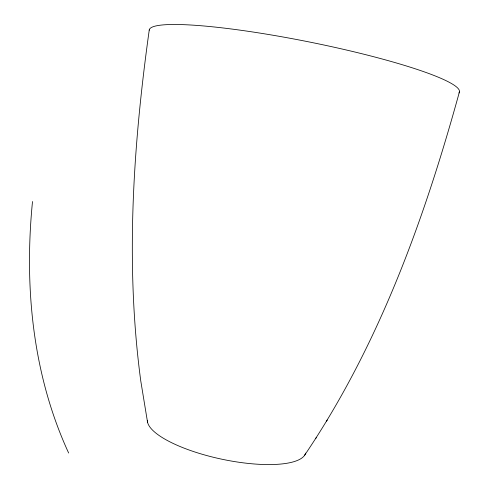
<?xml version="1.0" encoding="UTF-8"?>
<svg xmlns="http://www.w3.org/2000/svg" width="489" height="489" viewBox="0 0 489 489"><rect width="100%" height="100%" fill="white"/><g stroke="black" fill="none" stroke-linecap="round" stroke-linejoin="round"><path stroke-width="0.73" d="M32.506 201.523C24.053 286.505 32.555 374.843 68.649 453.022M149.255 29.945C133.039 145.918 125.19 264.201 140.734 380.699L147.537 422.19M459.422 91.926C424.391 219.115 378.871 345.589 304.439 455.485M315.594 438.694L316.279 437.6M326.566 421.127L327.257 420.039M305.662 453.114A80.917 23.967 12 0 1 223.351 459.519A80.917 23.967 12 0 1 147.348 420.613M149.224 30.208A158.149 19.536 11.3 0 1 311.297 42.384A158.149 19.536 11.3 0 1 458.945 92.983"/></g></svg>
